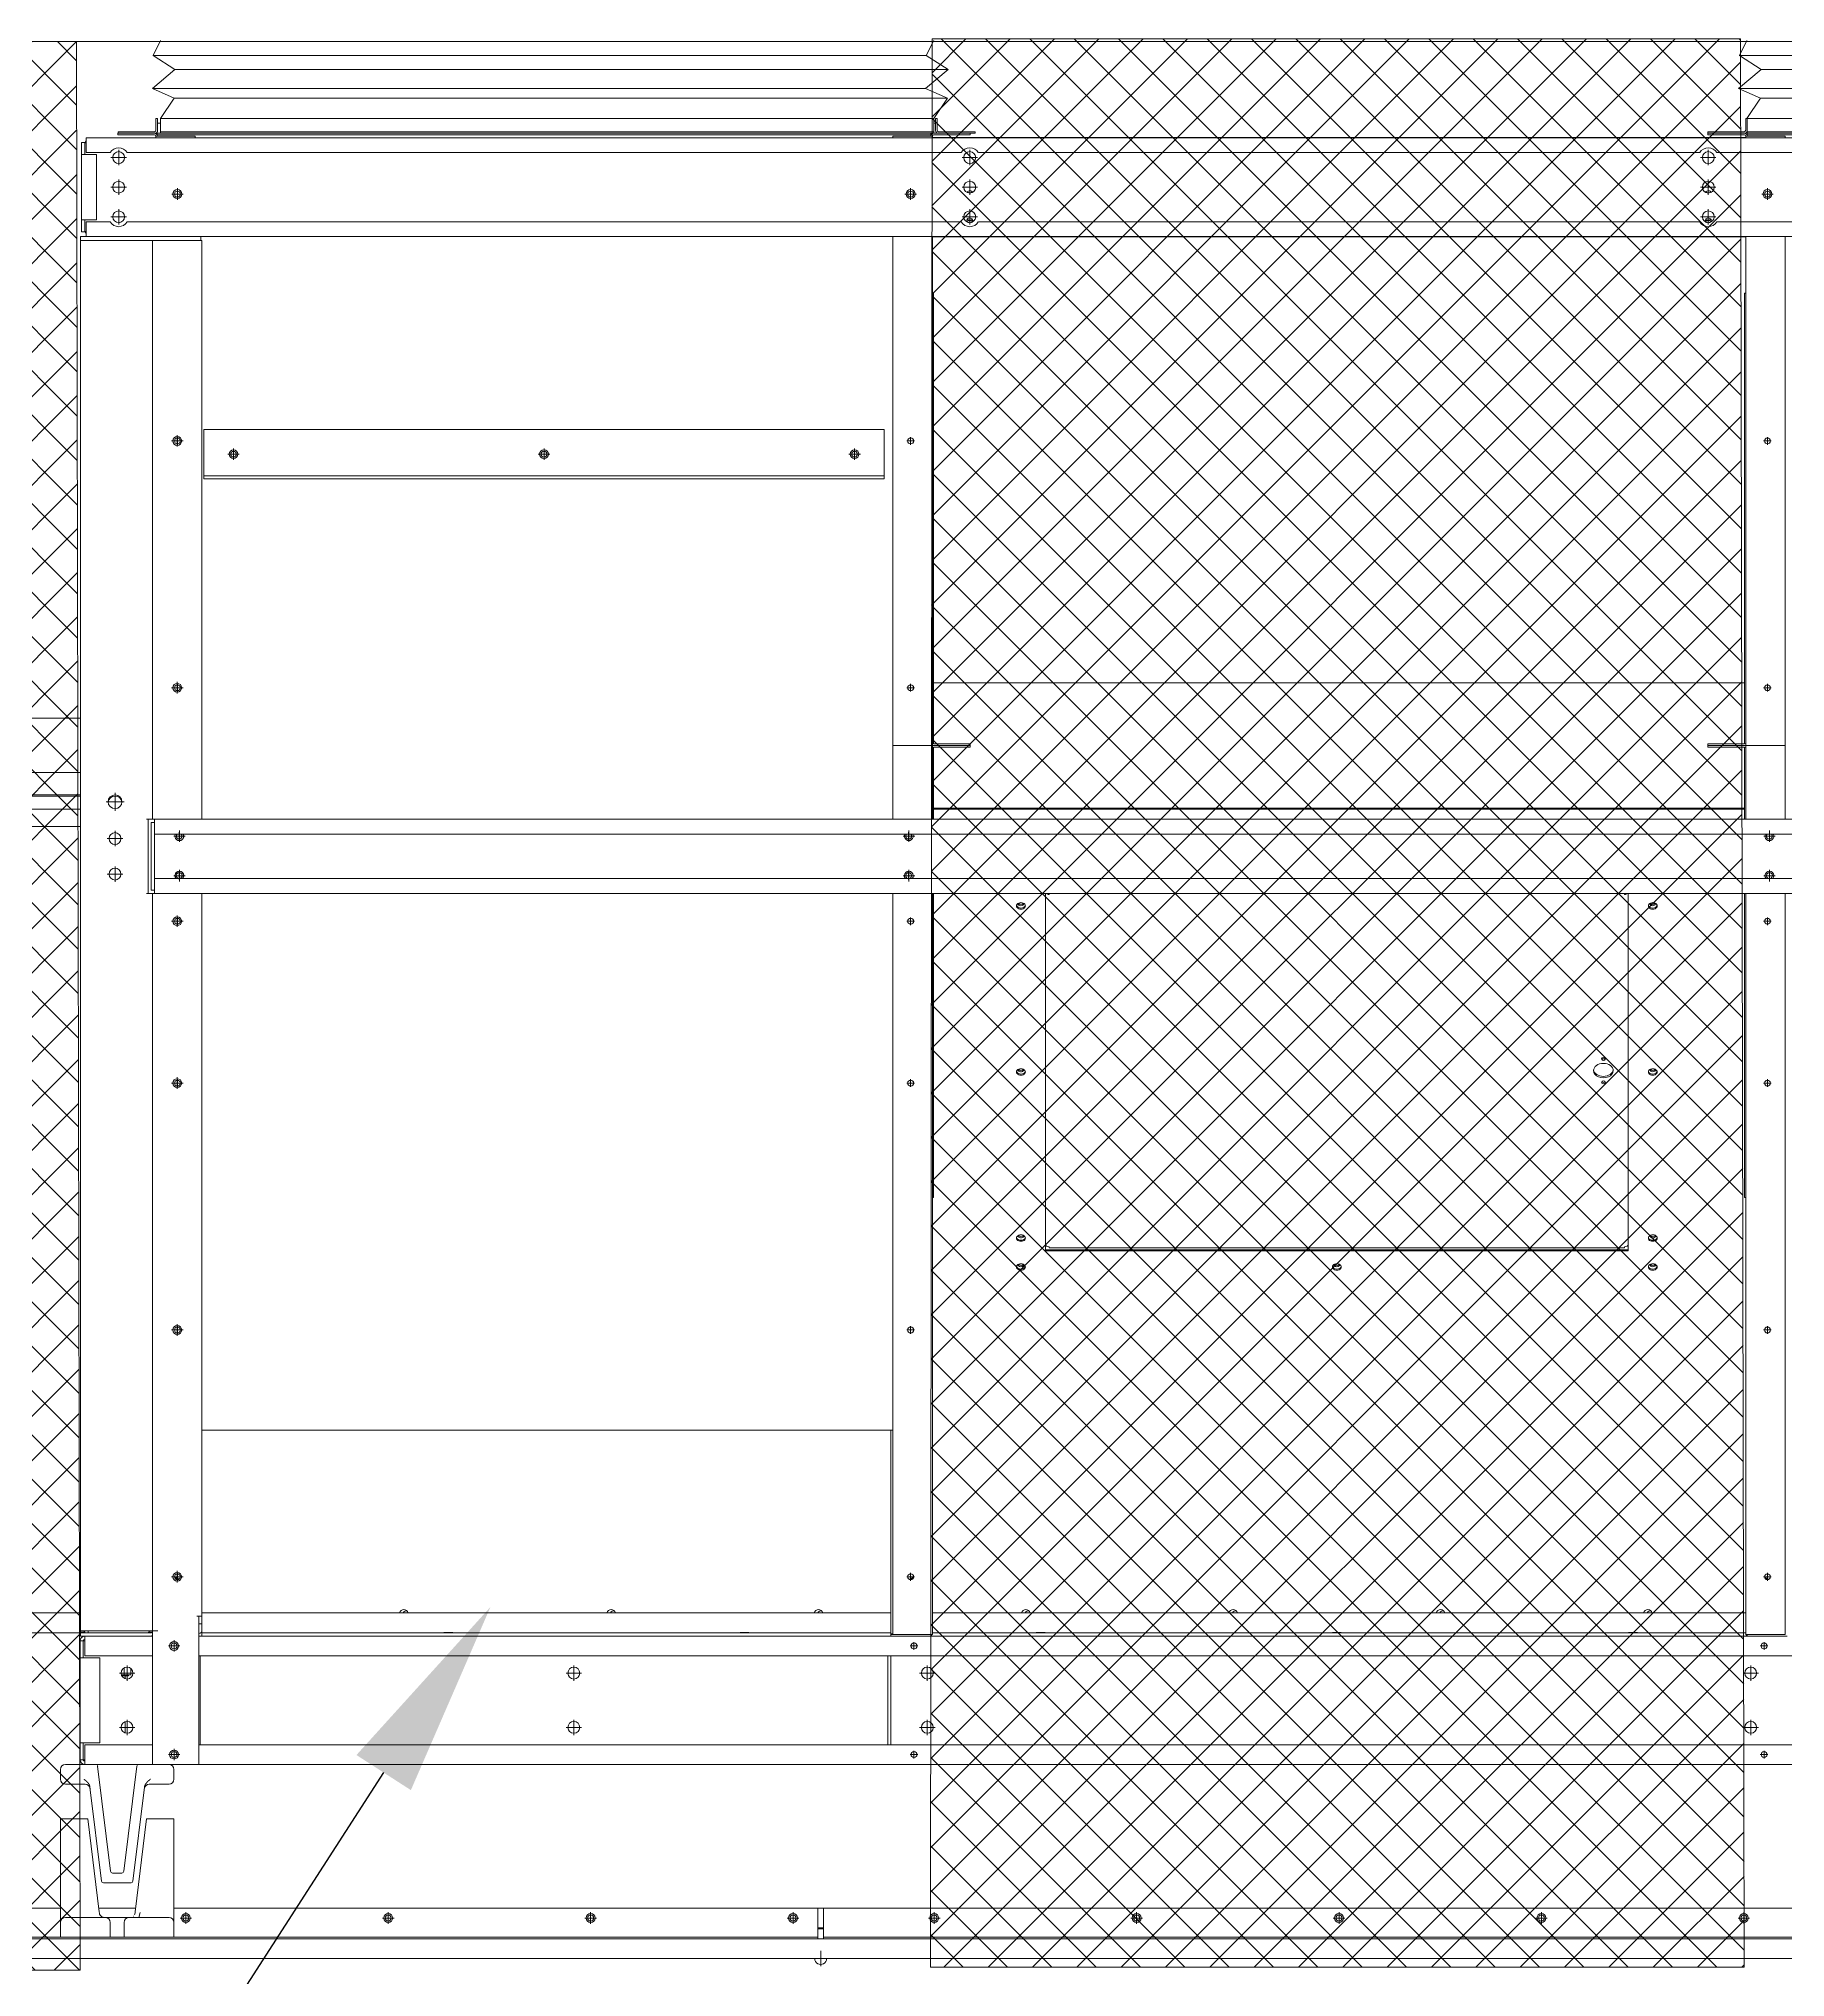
# Model space of a CAD drawing. Header units: millimetres. Extents: x 17797 to 47204, y 13896 to 34691.
# Drawn here: x 37031 to 38800, y 21590 to 23553 of the extents above; entities that cross this region are included whole.
import ezdxf
from ezdxf import colors
from ezdxf.entities.mleader import LeaderData, LeaderLine
from ezdxf.math import Vec2, Vec3

# ---------------------------------------------------------------- set-up
doc = ezdxf.new("R2010")
doc.units = ezdxf.units.MM
doc.layers.add('냉각탑_dim', color=1, linetype='Continuous')
doc.styles.get("Standard").update_dxf_attribs({"font": 'arial.ttf'})
pattern_1 = [(45, (-1211599.89, -466736.474), (-22.4506403, 22.4506403), []), (135, (-1211599.89, -466736.474), (-22.4506403, -22.4506403), [])]

# ---------------------------------------------------------------- blocks, each defined once
blk = doc.blocks.new('3753456')
at = {"color": 0, "lineweight": 5}
for p, q in [((337590.2, 91235.5), (337597.8, 91251)), ((337612.3, 91221.4), (337590.2, 91235.5)), ((337589.4, 91202.2), (337612.3, 91221.4)), ((337611.6, 91192.6), (337589.4, 91202.2)), ((337597.8, 91172), (337611.6, 91192.6))]:
    blk.add_line(p, q, dxfattribs=at)
blk = doc.blocks.new('45735')
at = {"color": 0, "lineweight": 5}
for p, q in [((339300, 91099.7), (338517, 91099.7)), ((338539.1, 91085.6), (339322.1, 91085.6)), ((338516.2, 91066.4), (339299.2, 91066.4)), ((339321.4, 91056.8), (338538.4, 91056.8))]:
    blk.add_line(p, q, dxfattribs=at)
for p in [(926.8, -135.8), (1709.8, -135.8)]:
    blk.add_blockref('3753456', p, dxfattribs=at)
blk = doc.blocks.new('2')
at = {"lineweight": 5}
h = blk.add_hatch(dxfattribs=at)
h.set_pattern_fill('ANSI37', scale=10)
h.set_pattern_definition(pattern_1)
h.paths.add_polyline_path([(37073.3, 21597.1), (37069.5, 23550.3), (36739.4, 23550.3), (36738.1, 21597.1)])
h = blk.add_hatch(dxfattribs=at)
h.set_pattern_fill('ANSI37', scale=10)
h.set_pattern_definition(pattern_1)
h.paths.add_polyline_path([(38758.7, 21600), (38754.9, 23553.2), (37936.1, 23553.2), (37934.7, 21600)])
at = {"color": 7, "lineweight": 20, "ltscale": 0.280701}
for p, q in [((39952.1, 23550.3), (36740.3, 23550.3)), ((37151.7, 23472.5), (37150.1, 23472.5)), ((37150.1, 23460.6), (37150.1, 23472.5)), ((37151.7, 23460.6), (37151.7, 23472.5)), ((37154.8, 23467.6), (37151.7, 23467.6)), ((37937.8, 23472.5), (37154.8, 23472.5)), ((37154.8, 23472.5), (37154.8, 23457.5)), ((37937.8, 23472.5), (37937.8, 23457.5)), ((37939.7, 23467.6), (37937.8, 23467.6)), ((37939.7, 23472.5), (37941.3, 23472.5)), ((37939.7, 23472.5), (37939.7, 23460.6)), ((37941.3, 23472.5), (37941.3, 23460.6)), ((38761.8, 23472.5), (38760.2, 23472.5)), ((38760.2, 23460.6), (38760.2, 23472.5)), ((39544.8, 23472.5), (38761.8, 23472.5)), ((38761.8, 23460.6), (38761.8, 23472.5)), ((37074.8, 23435.9), (37074.8, 23448.2)), ((37078, 23448.2), (37074.8, 23448.2)), ((37078, 23448.2), (37078, 23435.9)), ((37079.5, 23447.7), (37078, 23447.7)), ((37079.5, 23437.9), (37079.5, 23452.9)), ((39617.1, 23452.9), (37079.5, 23452.9)), ((37148.6, 23457.5), (37111.4, 23457.5)), ((37111.4, 23457.5), (37111.4, 23455.9)), ((37148.6, 23455.9), (37111.4, 23455.9)), ((37148.6, 23459.1), (37111.7, 23459.1)), ((37111.7, 23459.1), (37111.7, 23457.5)), ((37149.8, 23454.7), (37149.8, 23454.8)), ((37149.8, 23454.7), (37149.8, 23452.9)), ((37149.8, 23454.7), (37189.8, 23454.7)), ((37151.4, 23454.7), (37151.4, 23457.5)), ((37151.4, 23457.5), (37934.8, 23457.5)), ((37151.4, 23455.9), (37934.8, 23455.9)), ((37152.6, 23457.6), (37191.8, 23457.6)), ((37152.6, 23457.5), (37152.6, 23457.6)), ((37937.8, 23459.1), (37154.8, 23459.1)), ((37937.8, 23457.5), (37154.8, 23457.5)), ((37189.8, 23454.7), (37189.8, 23452.9)), ((37191.8, 23457.5), (37191.8, 23457.6)), ((37933.6, 23457.6), (37894.4, 23457.6)), ((37894.4, 23457.5), (37894.4, 23457.6)), ((37936.4, 23454.7), (37896.4, 23454.7)), ((37896.4, 23452.9), (37896.4, 23454.7)), ((37933.6, 23457.6), (37933.6, 23457.5)), ((37934.8, 23454.7), (37934.8, 23457.5)), ((37934.8, 23454.7), (37936.4, 23454.7)), ((37936.4, 23454.7), (37936.4, 23452.9)), ((38760.2, 23453.1), (37936.4, 23453.1)), ((37937.6, 23457.5), (37974.8, 23457.5)), ((37937.6, 23455.9), (37974.8, 23455.9)), ((37979.7, 23459.1), (37942.8, 23459.1)), ((37979.7, 23457.5), (37942.8, 23457.5)), ((37974.8, 23455.9), (37974.8, 23457.5)), ((37979.7, 23459.1), (37979.7, 23457.5)), ((38721.8, 23455.9), (38721.8, 23459.1)), ((38758.7, 23459.1), (38721.8, 23459.1)), ((38759, 23457.5), (38721.8, 23457.5)), ((38759, 23455.9), (38721.8, 23455.9)), ((38760.2, 23454.7), (38760.2, 23454.8)), ((38763, 23454.7), (38760.2, 23454.7)), ((38760.2, 23454.7), (38760.2, 23452.9)), ((38761.8, 23454.7), (38761.8, 23460.6)), ((39544.8, 23459.1), (38761.8, 23459.1)), ((38761.8, 23457.5), (39545.2, 23457.5)), ((38761.8, 23455.9), (39545.2, 23455.9)), ((38763, 23454.7), (38800.2, 23454.7)), ((38800.2, 23452.9), (38800.2, 23454.7)), ((37074.8, 23435.9), (37074.8, 23369.9)), ((37080, 23435.9), (37074.8, 23435.9)), ((37079.5, 23437.9), (37103.7, 23437.9)), ((37080, 23435.9), (37089.8, 23435.9)), ((37089.8, 23369.9), (37089.8, 23435.9)), ((37104.5, 23432.9), (37120.1, 23432.9)), ((37112.3, 23440.7), (37112.3, 23425.1)), ((37121, 23437.9), (37965.7, 23437.9)), ((37966.5, 23432.9), (37982.1, 23432.9)), ((37974.3, 23440.7), (37974.3, 23425.1)), ((37983, 23437.9), (38713.7, 23437.9)), ((38714.5, 23432.9), (38730.1, 23432.9)), ((38722.3, 23440.7), (38722.3, 23425.1)), ((38731, 23437.9), (39575.7, 23437.9)), ((37104.5, 23402.9), (37120.1, 23402.9)), ((37112.3, 23410.7), (37112.3, 23395.1)), ((37966.5, 23402.9), (37982.1, 23402.9)), ((37974.3, 23410.7), (37974.3, 23395.1)), ((38714.5, 23402.9), (38730.1, 23402.9)), ((38722.3, 23410.7), (38722.3, 23395.1)), ((37166, 23395.9), (37177.7, 23395.9)), ((37171.8, 23401.8), (37171.8, 23390.1)), ((37908.6, 23395.9), (37920.3, 23395.9)), ((37914.4, 23401.8), (37914.4, 23390.1)), ((38776.4, 23395.9), (38788.1, 23395.9)), ((38782.2, 23401.8), (38782.2, 23390.1)), ((37089.8, 23369.9), (37074.8, 23369.9)), ((37074.8, 23357.6), (37074.8, 23369.9)), ((37078, 23369.9), (37078, 23357.6)), ((37079.5, 23367.9), (37079.5, 23352.9)), ((37103.7, 23367.9), (37079.5, 23367.9)), ((37104.5, 23372.9), (37120.1, 23372.9)), ((37112.3, 23380.7), (37112.3, 23365.1)), ((37965.7, 23367.9), (37121, 23367.9)), ((37966.5, 23372.9), (37982.1, 23372.9)), ((37974.3, 23380.7), (37974.3, 23365.1)), ((38713.7, 23367.9), (37983, 23367.9)), ((38714.5, 23372.9), (38730.1, 23372.9)), ((38722.3, 23380.7), (38722.3, 23365.1)), ((39575.7, 23367.9), (38731, 23367.9)), ((37073.6, 23352.9), (37195.4, 23352.9)), ((37073.6, 23352.9), (37073.6, 23348.9)), ((37151.8, 23348.9), (37073.6, 23348.9)), ((37073.6, 23348.9), (37073.6, 21940.7)), ((37073.6, 23348.9), (37195.4, 23348.9)), ((37078, 23357.6), (37074.8, 23357.6)), ((37079.5, 23358.1), (37078, 23358.1)), ((37079.5, 23352.9), (39617.1, 23352.9)), ((37146.6, 22762.7), (37146.6, 23348.9)), ((37196.6, 23348.9), (37191.4, 23348.9)), ((37195.4, 23352.9), (37195.4, 23348.9)), ((37196.6, 23348.9), (37196.6, 22762.7)), ((37896.4, 22762.7), (37896.4, 23352.9)), ((37936.4, 23352.9), (37936.4, 22762.7)), ((38760.2, 23352.6), (37936.4, 23352.6)), ((38760.2, 23352.9), (38760.2, 22837.5)), ((38800.2, 22762.7), (38800.2, 23352.9)), ((37936.4, 23295.5), (37937.6, 23295.5)), ((37937.6, 23295.5), (37937.6, 23293.9)), ((37937.6, 23293.9), (37937.6, 22839.1)), ((38759, 22839.1), (38759, 23295.5)), ((38760.2, 23295.5), (38759, 23295.5)), ((38760.2, 23244.7), (38760.2, 23244.5)), ((37171.6, 23151.8), (37171.6, 23140.1)), ((37171.8, 23149.8), (37171.8, 23142)), ((37887.6, 23157.5), (37198.6, 23157.5)), ((37198.6, 23107.5), (37198.6, 23157.5)), ((37887.6, 23157.5), (37887.6, 23112.7)), ((37914.4, 23149.8), (37914.4, 23142)), ((38782.2, 23149.8), (38782.2, 23142)), ((37165.8, 23145.9), (37177.5, 23145.9)), ((37222.8, 23132.5), (37234.5, 23132.5)), ((37228.6, 23138.4), (37228.6, 23126.7)), ((37537.3, 23132.5), (37549, 23132.5)), ((37543.1, 23138.4), (37543.1, 23126.7)), ((37851.8, 23132.5), (37863.5, 23132.5)), ((37857.6, 23138.4), (37857.6, 23126.7)), ((37910.5, 23145.9), (37918.3, 23145.9)), ((38778.3, 23145.9), (38786.1, 23145.9)), ((37198.6, 23110.7), (37887.6, 23110.7)), ((37198.6, 23107.5), (37887.6, 23107.5)), ((37887.6, 23112.7), (37887.6, 23107.5)), ((37165.8, 22895.9), (37177.5, 22895.9)), ((37171.6, 22901.8), (37171.6, 22890.1)), ((37171.8, 22899.8), (37171.8, 22892)), ((37910.5, 22895.9), (37918.3, 22895.9)), ((37914.4, 22899.8), (37914.4, 22892)), ((38759, 22901), (37937.6, 22901)), ((38778.3, 22895.9), (38786.1, 22895.9)), ((38782.2, 22899.8), (38782.2, 22892)), ((37073.6, 22865), (36998.3, 22865)), ((37896.4, 22837.5), (37933.6, 22837.5)), ((37936.4, 22837.5), (37896.4, 22837.5)), ((37974.8, 22839.1), (37937.6, 22839.1)), ((37974.8, 22837.5), (37937.6, 22837.5)), ((37937.6, 22837.5), (37974.8, 22837.5)), ((37937.6, 22835.9), (37974.8, 22835.9)), ((37937.6, 22835.9), (37937.6, 22762.7)), ((37974.8, 22835.9), (37974.8, 22839.1)), ((38721.8, 22839.1), (38759, 22839.1)), ((38721.8, 22835.9), (38721.8, 22839.1)), ((38721.8, 22837.5), (38759, 22837.5)), ((38759, 22837.5), (38721.8, 22837.5)), ((38759, 22835.9), (38721.8, 22835.9)), ((38759, 22762.7), (38759, 22835.9)), ((38760.2, 22837.3), (38760.2, 22837.8)), ((38800.2, 22837.5), (38760.2, 22837.5)), ((38760.2, 22762.7), (38760.2, 22837.5)), ((38763, 22837.5), (38800.2, 22837.5)), ((37073.6, 22810), (36998.3, 22810)), ((37073.6, 22802.7), (37073.6, 22687.7)), ((36760.3, 22787.4), (37073.6, 22787.4)), ((36760.3, 22786), (37073.6, 22786)), ((37099.5, 22780.5), (37117.7, 22780.5)), ((37108.6, 22789.6), (37108.6, 22771.4)), ((38759, 22774), (37937.6, 22774)), ((37073.6, 22772.8), (36760.3, 22772.8)), ((37073.6, 22755.3), (36763.2, 22755.3)), ((37148.5, 22762.7), (37140.6, 22762.7)), ((37142.1, 22762.7), (37142.1, 22687.7)), ((37145.3, 22759.5), (37145.3, 22690.9)), ((37145.3, 22759.5), (37148.5, 22759.5)), ((37148.5, 22762.7), (39548.1, 22762.7)), ((37148.5, 22747.7), (37148.5, 22762.7)), ((37148.5, 22759.5), (37148.5, 22690.9)), ((38759, 22772.8), (37937.6, 22772.8)), ((37100.8, 22743.2), (37116.4, 22743.2)), ((37108.6, 22751), (37108.6, 22735.4)), ((39548.1, 22747.7), (37148.5, 22747.7)), ((37168, 22745.6), (37179.7, 22745.6)), ((37173.6, 22749.5), (37173.6, 22741.7)), ((37173.8, 22751.5), (37173.8, 22739.8)), ((37906.8, 22745.6), (37918.5, 22745.6)), ((37912.4, 22749.5), (37912.4, 22741.7)), ((37912.6, 22751.5), (37912.6, 22739.8)), ((38778.4, 22745.6), (38790.1, 22745.6)), ((38784.2, 22751.5), (38784.2, 22739.8)), ((37108.6, 22715), (37108.6, 22699.4)), ((37100.8, 22707.2), (37116.4, 22707.2)), ((37148.5, 22702.7), (39548.1, 22702.7)), ((37148.5, 22702.7), (37148.5, 22692.9)), ((37168, 22705.6), (37179.7, 22705.6)), ((37173.6, 22709.5), (37173.6, 22701.7)), ((37173.8, 22711.5), (37173.8, 22699.8)), ((37906.8, 22705.6), (37918.5, 22705.6)), ((37912.4, 22709.5), (37912.4, 22701.7)), ((37912.6, 22711.5), (37912.6, 22699.8)), ((38778.4, 22705.6), (38790.1, 22705.6)), ((38784.2, 22711.5), (38784.2, 22699.8)), ((37148.5, 22687.7), (37140.6, 22687.7)), ((37148.5, 22690.9), (37145.3, 22690.9)), ((37146.6, 21940.7), (37146.6, 22687.7)), ((37148.5, 22687.7), (37148.5, 22692.9)), ((39548.1, 22687.7), (37148.5, 22687.7)), ((37196.6, 22687.7), (37196.6, 21955.5)), ((37896.4, 21937.1), (37896.4, 22687.7)), ((37936.4, 22687.7), (37936.4, 21938.3)), ((37937.6, 22687.7), (37937.6, 22379.5)), ((38051.1, 22687.7), (38051.1, 22325.8)), ((38054.6, 22687.7), (38054.6, 22686.6)), ((38637.6, 22687.7), (38637.6, 22686.6)), ((38641.1, 22687.7), (38641.1, 22332.1)), ((38641.1, 22325.8), (38641.1, 22687.7)), ((38759, 22584.7), (38759, 22687.7)), ((38760.2, 22687.7), (38760.2, 21938.3)), ((38760.2, 22584.7), (38760.2, 22687.7)), ((38800.2, 21937.1), (38800.2, 22687.7)), ((37165.8, 22659.5), (37177.5, 22659.5)), ((37167.9, 22659.5), (37175.7, 22659.5)), ((37171.6, 22665.4), (37171.6, 22653.7)), ((37171.8, 22663.4), (37171.8, 22655.6)), ((37910.5, 22659.5), (37918.3, 22659.5)), ((37914.4, 22663.4), (37914.4, 22655.6)), ((38778.3, 22659.5), (38786.1, 22659.5)), ((38782.2, 22663.4), (38782.2, 22655.6)), ((38759, 22379.5), (38759, 22584.7)), ((37171.6, 22501.4), (37171.6, 22489.7)), ((37171.8, 22499.4), (37171.8, 22491.6)), ((37914.4, 22499.4), (37914.4, 22491.6)), ((38782.2, 22499.4), (38782.2, 22491.6)), ((37165.8, 22495.5), (37177.5, 22495.5)), ((37167.9, 22495.5), (37175.7, 22495.5)), ((37910.5, 22495.5), (37918.3, 22495.5)), ((38778.3, 22495.5), (38786.1, 22495.5)), ((38760.2, 22430.4), (38760.2, 22430.6)), ((37936.4, 22379.5), (37937.6, 22379.5)), ((38760.2, 22379.5), (38759, 22379.5)), ((38051.1, 22326.8), (38641.1, 22326.8)), ((38051.1, 22325.8), (38641.1, 22325.8)), ((38054.6, 22328.6), (38054.6, 22329.7)), ((38637.6, 22328.6), (38054.6, 22328.6)), ((38637.6, 22328.6), (38637.6, 22329.7)), ((37165.8, 22245.5), (37177.5, 22245.5)), ((37167.9, 22245.5), (37175.7, 22245.5)), ((37171.6, 22251.4), (37171.6, 22239.7)), ((37171.8, 22249.4), (37171.8, 22241.6)), ((37910.5, 22245.5), (37918.3, 22245.5)), ((37914.4, 22249.4), (37914.4, 22241.6)), ((38778.3, 22245.5), (38786.1, 22245.5)), ((38782.2, 22249.4), (38782.2, 22241.6)), ((37196.6, 22144), (37896.4, 22144)), ((37894.4, 22144), (37894.4, 21937.7)), ((37165.8, 21995.5), (37177.5, 21995.5)), ((37167.9, 21995.5), (37175.7, 21995.5)), ((37171.6, 22001.4), (37171.6, 21989.7)), ((37171.8, 21999.4), (37171.8, 21991.6)), ((37910.5, 21995.5), (37918.3, 21995.5)), ((37914.4, 21999.4), (37914.4, 21991.6)), ((38778.3, 21995.5), (38786.1, 21995.5)), ((38782.2, 21999.4), (38782.2, 21991.6)), ((36763.2, 21959), (37073.6, 21959)), ((37193.4, 21955.5), (37191.4, 21955.5)), ((37196.6, 21955.5), (37193.4, 21955.5)), ((37193.4, 21955.5), (37193.4, 21805.5)), ((37196.6, 21959), (37894.4, 21959)), ((37196.6, 21955.5), (37196.6, 21947.9)), ((37936.4, 21959), (38760.2, 21959)), ((36743.2, 21938.9), (37073.6, 21938.9)), ((37073.3, 21913.5), (37073.3, 21930.8)), ((37073.3, 21930.8), (37078, 21930.8)), ((37073.6, 21940.7), (37144.6, 21940.7)), ((37073.6, 21940.7), (37073.6, 21939.5)), ((37073.6, 21939.5), (37077.7, 21939.5)), ((37073.6, 21939.5), (37073.6, 21938.7)), ((37073.6, 21938.7), (37073.6, 21935.5)), ((37073.6, 21938.7), (37144.6, 21938.7)), ((37073.6, 21935.5), (37144.6, 21935.5)), ((37076.5, 21930.8), (37076.5, 21913.5)), ((37146.6, 21935.5), (37078, 21935.5)), ((37078, 21915.5), (37078, 21935.5)), ((37081.5, 21940.7), (37081.5, 21938.7)), ((37143, 21939.5), (37146.2, 21939.5)), ((37146.6, 21940.7), (37144.6, 21940.7)), ((37146.6, 21940.7), (37151.8, 21940.7)), ((37146.6, 21805.5), (37146.6, 21940.7)), ((37168.4, 21931.4), (37168.4, 21919.7)), ((37193.4, 21947.9), (37196.6, 21947.9)), ((37894.4, 21935.5), (37193.4, 21935.5)), ((37196.2, 21939.5), (37196.6, 21939.5)), ((37196.6, 21940.5), (37196.6, 21947.9)), ((37196.6, 21939.5), (37196.6, 21935.5)), ((37196.6, 21938.9), (37894.4, 21938.9)), ((37896.4, 21937.7), (37894.4, 21937.7)), ((37894.4, 21937.7), (37894.4, 21937.1)), ((37896.4, 21937.1), (37894.4, 21937.1)), ((37894.4, 21935.5), (37894.4, 21937.1)), ((37933.6, 21935.5), (37894.4, 21935.5)), ((37896.4, 21937.1), (37933.6, 21937.1)), ((37917.8, 21929.4), (37917.8, 21921.6)), ((37936.4, 21937.1), (37933.6, 21937.1)), ((38763, 21935.5), (37933.6, 21935.5)), ((37936.4, 21938.9), (38760.2, 21938.9)), ((37936.4, 21938.3), (37936.4, 21937.1)), ((38760.2, 21938.3), (38760.2, 21937.1)), ((38760.2, 21937.1), (38763, 21937.1)), ((38800.2, 21937.1), (38763, 21937.1)), ((38763, 21935.5), (38802.2, 21935.5)), ((38778.8, 21929.4), (38778.8, 21921.6)), ((37073.3, 21913.5), (37073.3, 21827.5)), ((37078, 21913.5), (37073.3, 21913.5)), ((37146.6, 21915.5), (37078, 21915.5)), ((37078, 21913.5), (37093.3, 21913.5)), ((37093.3, 21913.5), (37093.3, 21827.5)), ((37162.6, 21925.5), (37174.3, 21925.5)), ((39618.6, 21915.5), (37193.4, 21915.5)), ((37195, 21915.5), (37195, 21825.5)), ((37891.2, 21915.5), (37891.2, 21825.5)), ((37894.4, 21915.5), (37894.4, 21825.5)), ((37913.9, 21925.5), (37921.7, 21925.5)), ((38774.9, 21925.5), (38782.7, 21925.5)), ((37113, 21898), (37128.6, 21898)), ((37124.7, 21896.1), (37115.1, 21896.1)), ((37115.5, 21895.3), (37122.1, 21895.3)), ((37117.8, 21896.1), (37117.8, 21903.2)), ((37118.8, 21894.7), (37118.8, 21892.4)), ((37120.8, 21905.8), (37120.8, 21890.2)), ((37122.1, 21895.3), (37122.1, 21896.1)), ((37124.7, 21896.1), (37124.7, 21902.6)), ((37565.5, 21898), (37581.1, 21898)), ((37573.3, 21905.8), (37573.3, 21890.2)), ((37923.5, 21898), (37939.1, 21898)), ((37931.3, 21905.8), (37931.3, 21890.2)), ((38757.5, 21898), (38773.1, 21898)), ((38765.3, 21905.8), (38765.3, 21890.2)), ((37113, 21843), (37128.6, 21843)), ((37118.8, 21848.7), (37118.8, 21837.4)), ((37120.8, 21850.8), (37120.8, 21835.2)), ((37565.5, 21843), (37581.1, 21843)), ((37573.3, 21850.8), (37573.3, 21835.2)), ((37923.5, 21843), (37939.1, 21843)), ((37931.3, 21850.8), (37931.3, 21835.2)), ((38757.5, 21843), (38773.1, 21843)), ((38765.3, 21850.8), (38765.3, 21835.2)), ((37073.3, 21810.2), (37073.3, 21827.5)), ((37093.3, 21827.5), (37073.3, 21827.5)), ((37076.5, 21827.5), (37076.5, 21810.2)), ((37078, 21825.5), (37146.6, 21825.5)), ((37078, 21825.5), (37078, 21805.5)), ((37162.6, 21815.5), (37174.3, 21815.5)), ((37168.4, 21821.4), (37168.4, 21809.7)), ((37193.4, 21825.5), (39618.6, 21825.5)), ((37913.9, 21815.5), (37921.7, 21815.5)), ((37917.8, 21819.4), (37917.8, 21811.6)), ((38774.9, 21815.5), (38782.7, 21815.5)), ((38778.8, 21819.4), (38778.8, 21811.6)), ((37053.3, 21800.5), (37053.3, 21790.5)), ((37058.3, 21805.5), (37063.3, 21805.5)), ((37063.3, 21805.5), (37078, 21805.5)), ((37078, 21810.2), (37073.3, 21810.2)), ((37078, 21805.5), (37193.4, 21805.5)), ((37104.1, 21697.3), (37091, 21803.8)), ((37130.6, 21803.8), (37117.5, 21697.3)), ((37168.3, 21800.5), (37168.3, 21790.5)), ((37193.4, 21805.5), (39618.6, 21805.5)), ((37058.3, 21785.5), (37063.3, 21785.5)), ((37063.3, 21785.5), (37078.4, 21785.5)), ((37094.9, 21687.3), (37083.2, 21782.5)), ((37126.8, 21687.3), (37138.5, 21782.5)), ((37158.3, 21785.5), (37143.3, 21785.5)), ((37158.3, 21785.5), (37163.3, 21785.5)), ((37053.3, 21630.5), (37053.3, 21750.5)), ((37053.3, 21750.5), (37058.3, 21750.5)), ((37058.3, 21750.5), (37076, 21750.5)), ((37081.1, 21750.5), (37076, 21750.5)), ((37092.6, 21656.1), (37081.1, 21750.5)), ((37129, 21656.1), (37140.6, 21750.5)), ((37140.6, 21750.5), (37145.6, 21750.5)), ((37168.3, 21750.5), (37145.6, 21750.5)), ((37168.3, 21750.5), (37168.3, 21655.5)), ((37106.1, 21695.5), (37115.6, 21695.5)), ((37096.9, 21685.5), (37124.8, 21685.5)), ((36745.3, 21659.9), (37053.3, 21659.9)), ((37092.2, 21659.9), (37129.5, 21659.9)), ((37092.6, 21656.1), (37092.8, 21654.9)), ((37129, 21656.1), (37128.9, 21654.9)), ((37134, 21655.5), (37132.8, 21650.5)), ((37168.3, 21659.9), (37820.3, 21659.9)), ((37168.3, 21645.5), (37168.3, 21655.5)), ((37180.3, 21655.8), (37180.3, 21644.1)), ((37385.3, 21655.8), (37385.3, 21644.1)), ((37590.3, 21655.8), (37590.3, 21644.1)), ((37795.3, 21655.8), (37795.3, 21644.1)), ((37826.3, 21659.9), (37820.3, 21659.9)), ((37820.3, 21659.9), (37820.3, 21628.9)), ((37826.3, 21659.9), (38870.3, 21659.9)), ((37826.3, 21659.9), (37826.3, 21628.9)), ((37938.3, 21655.8), (37938.3, 21644.1)), ((38143.3, 21655.8), (38143.3, 21644.1)), ((38348.3, 21655.8), (38348.3, 21644.1)), ((38553.3, 21655.8), (38553.3, 21644.1)), ((38758.3, 21655.8), (38758.3, 21644.1)), ((37058.3, 21650.5), (37063.3, 21650.5)), ((37063.3, 21650.5), (37098.8, 21650.5)), ((37098.8, 21650.5), (37122.8, 21650.5)), ((37103.8, 21630.5), (37103.8, 21645.5)), ((37117.8, 21630.5), (37117.8, 21645.5)), ((37163.3, 21650.5), (37122.8, 21650.5)), ((37123.9, 21650.5), (37123.9, 21650.5)), ((37127.2, 21651.7), (37127.1, 21651.7)), ((37168.3, 21630.5), (37168.3, 21645.5)), ((37174.5, 21649.9), (37186.2, 21649.9)), ((37379.5, 21649.9), (37391.2, 21649.9)), ((37584.5, 21649.9), (37596.2, 21649.9)), ((37789.5, 21649.9), (37801.2, 21649.9)), ((37820.3, 21639.9), (37826.3, 21639.9)), ((37826.3, 21638.9), (37820.3, 21638.9)), ((37932.5, 21649.9), (37944.2, 21649.9)), ((38137.5, 21649.9), (38149.2, 21649.9)), ((38342.5, 21649.9), (38354.2, 21649.9)), ((38547.5, 21649.9), (38559.2, 21649.9)), ((38752.5, 21649.9), (38764.2, 21649.9)), ((36703.5, 21628.9), (39993.1, 21628.9)), ((37820.3, 21630.5), (36745.3, 21630.5)), ((37823.3, 21616.7), (37823.3, 21601.1)), ((37826.3, 21630.5), (38870.3, 21630.5)), ((39918.6, 21608.9), (36778, 21608.9)), ((37815.5, 21608.9), (37831.1, 21608.9))]:
    blk.add_line(p, q, dxfattribs=at)
at = {"color": 0, "lineweight": 20}
for points in [[(36739.4, 23550.3), (37069.5, 23550.3), (37073.3, 21597.1), (36738.1, 21597.1)], [(37936.1, 23553.2), (38754.9, 23553.2), (38758.7, 21600), (37934.7, 21600)]]:
    blk.add_lwpolyline(points, close=True, dxfattribs=at)
at = {"color": 7, "lineweight": 20, "ltscale": 0.280701}
for centre, radius in [((37112.3, 23432.9), 6), ((37974.3, 23432.9), 6), ((38722.3, 23432.9), 6), ((37112.3, 23402.9), 6), ((37974.3, 23402.9), 6), ((38722.3, 23402.9), 6), ((37171.8, 23395.9), 4.5), ((37171.8, 23395.9), 3), ((37914.4, 23395.9), 4.5), ((37914.4, 23395.9), 3), ((38782.2, 23395.9), 4.5), ((38782.2, 23395.9), 3), ((37112.3, 23372.9), 6), ((37974.3, 23372.9), 6), ((38722.3, 23372.9), 6), ((37171.6, 23145.9), 4.5), ((37171.8, 23145.9), 3), ((37914.4, 23145.9), 3), ((38782.2, 23145.9), 3), ((37228.6, 23132.5), 4.5), ((37228.6, 23132.5), 3), ((37543.1, 23132.5), 4.5), ((37543.1, 23132.5), 3), ((37857.6, 23132.5), 4.5), ((37857.6, 23132.5), 3), ((37171.6, 22895.9), 4.5), ((37171.8, 22895.9), 3), ((37914.4, 22895.9), 3), ((38782.2, 22895.9), 3), ((37108.6, 22780.5), 7), ((37108.6, 22743.2), 6), ((37108.6, 22707.2), 6), ((37171.6, 22659.5), 4.5), ((37171.8, 22659.5), 3), ((37914.4, 22659.5), 3), ((38782.2, 22659.5), 3), ((37171.6, 22495.5), 4.5), ((37171.8, 22495.5), 3), ((37914.4, 22495.5), 3), ((38782.2, 22495.5), 3), ((37171.6, 22245.5), 4.5), ((37171.8, 22245.5), 3), ((37914.4, 22245.5), 3), ((38782.2, 22245.5), 3), ((37171.6, 21995.5), 4.5), ((37171.8, 21995.5), 3), ((37914.4, 21995.5), 3), ((38782.2, 21995.5), 3), ((37168.4, 21925.5), 4.5), ((37168.4, 21925.5), 3), ((37917.8, 21925.5), 3), ((38778.8, 21925.5), 3), ((37120.8, 21898), 6), ((37573.3, 21898), 6), ((37931.3, 21898), 6), ((38765.3, 21898), 6), ((37120.8, 21843), 6), ((37573.3, 21843), 6), ((37931.3, 21843), 6), ((38765.3, 21843), 6), ((37168.4, 21815.5), 4.5), ((37168.4, 21815.5), 3), ((37917.8, 21815.5), 3), ((38778.8, 21815.5), 3), ((37180.3, 21649.9), 4.5), ((37180.3, 21649.9), 3), ((37385.3, 21649.9), 4.5), ((37385.3, 21649.9), 3), ((37590.3, 21649.9), 4.5), ((37590.3, 21649.9), 3), ((37795.3, 21649.9), 4.5), ((37795.3, 21649.9), 3), ((37938.3, 21649.9), 4.5), ((37938.3, 21649.9), 3), ((38143.3, 21649.9), 4.5), ((38143.3, 21649.9), 3), ((38348.3, 21649.9), 4.5), ((38348.3, 21649.9), 3), ((38553.3, 21649.9), 4.5), ((38553.3, 21649.9), 3), ((38758.3, 21649.9), 4.5), ((38758.3, 21649.9), 3)]:
    blk.add_circle(centre, radius, dxfattribs=at)
for centre, radius, start, end in [((37083.8, 23447.7), 5.2, 145.784, 180), ((37112.3, 23432.9), 10, 29.9997, 150.0003), ((37148.6, 23460.6), 1.5, 270, 0), ((37148.6, 23460.6), 3.1, 270, 0), ((37148.6, 23454.7), 2.8, 0, 90), ((37148.6, 23454.7), 1.2, 0, 90), ((37153.4, 23453.6), 3.97, 119.2775, 131.4376), ((37937.6, 23454.7), 2.8, 90, 180), ((37932.9, 23453.6), 3.97, 48.5625, 60.7225), ((37937.6, 23454.7), 1.2, 90, 180), ((37942.8, 23460.6), 3.1, 180, 270), ((37942.8, 23460.6), 1.5, 180, 270), ((37974.3, 23432.9), 10, 29.9997, 150.0003), ((38722.3, 23432.9), 10, 29.9997, 150.0003), ((38758.7, 23460.6), 1.5, 270, 0), ((38758.7, 23460.6), 3.1, 270, 0), ((38759, 23454.7), 2.8, 0, 90), ((38759, 23454.7), 1.2, 0, 90), ((38763.8, 23453.6), 3.97, 119.2775, 131.4376), ((37112.3, 23372.9), 10, 210.0003, 329.9997), ((37974.3, 23372.9), 10, 210.0003, 329.9997), ((38722.3, 23372.9), 10, 210.0003, 329.9997), ((37083.8, 23358.1), 5.2, 180, 214.216), ((37083.8, 23358.1), 5.2, 269.7865, 270), ((37144.6, 23358.1), 5.2, 270, 270.2146), ((37942, 23358.1), 5.2, 269.7849, 270), ((38754.6, 23358.1), 5.2, 270, 270.2151), ((37937.6, 22840.3), 1.2, 180, 270), ((37937.6, 22840.3), 2.8, 244.624, 270), ((37937.6, 22834.7), 2.8, 90, 115.376), ((37937.6, 22834.7), 1.2, 90, 180), ((38759, 22840.3), 1.2, 270, 0), ((38759, 22840.3), 2.8, 270, 295.3779), ((38759, 22834.7), 2.8, 64.6221, 90), ((38759, 22834.7), 1.2, 0, 90), ((37108.6, 22779.2), 7, 5.328, 174.672), ((37173.8, 22745.6), 4.5, 152.1815, 27.8185), ((37173.6, 22745.6), 3, 135.5708, 44.4292), ((37173.6, 22745.6), 4.5, 271.259, 27.8193), ((37912.6, 22745.6), 4.5, 152.1815, 27.8185), ((37912.4, 22745.6), 3, 135.5722, 44.4278), ((38784.2, 22745.6), 4.5, 152.1815, 27.8185), ((38784.2, 22745.6), 3, 135.5722, 44.4278), ((37173.8, 22705.6), 4.5, 319.8764, 220.1235), ((37173.8, 22705.6), 4.5, 91.259, 151.3521), ((37173.6, 22705.6), 3, 284.8411, 255.1589), ((37173.6, 22705.6), 4.5, 319.8773, 88.7123), ((37912.6, 22705.6), 4.5, 319.8764, 220.1235), ((37912.4, 22705.6), 3, 284.8374, 255.1626), ((38784.2, 22705.6), 4.5, 319.8764, 220.1235), ((38784.2, 22705.6), 3, 284.8374, 255.1626), ((37403.3, 21957.9), 3, 62.3709, 159.7606), ((37613.3, 21957.9), 3, 62.3709, 159.7606), ((37823.3, 21957.9), 3, 62.3709, 159.7606), ((38033.3, 21957.9), 3, 62.3709, 159.7606), ((38243.3, 21957.9), 3, 62.3709, 159.7606), ((38453.3, 21957.9), 3, 62.3709, 159.7606), ((38663.3, 21957.9), 3, 62.3709, 159.7606), ((37078, 21930.8), 4.7, 90, 180), ((37078, 21930.8), 1.5, 90, 180), ((37081.5, 21942.2), 4.7, 198.6045, 228.1211), ((37081.5, 21942.2), 1.5, 268.4632, 270), ((37139.1, 21942.2), 1.5, 270, 271.5187), ((37139.1, 21942.2), 4.7, 311.8787, 341.3953), ((37144.6, 21940.7), 2, 270, 0), ((37144.6, 21940.7), 5.2, 270, 292.6199), ((37933.6, 21938.3), 2.8, 270, 334.6231), ((38763, 21938.3), 2.8, 205.3769, 270), ((37119.4, 21894.7), 0.6, 90, 180), ((37058.3, 21800.5), 5, 90, 180), ((37078, 21810.2), 4.7, 180, 270), ((37078, 21810.2), 1.5, 180, 270), ((37089.1, 21803.5), 2, 7, 90), ((37132.6, 21803.5), 2, 90, 173), ((37163.3, 21800.5), 5, 0, 90), ((37163.6, 21810.2), 4.7, 270, 270.2913), ((37898.5, 21810.2), 4.7, 269.7193, 270), ((37964.1, 21810.2), 4.7, 270, 270.2807), ((38732.5, 21810.2), 4.7, 269.7193, 270), ((38798.1, 21810.2), 4.7, 270, 270.2807), ((37058.3, 21790.5), 5, 180, 270), ((37078.4, 21780.5), 5, 7, 90), ((37143.3, 21780.5), 5, 90, 173), ((37163.3, 21790.5), 5, 270, 0), ((37106.1, 21697.5), 2, 187, 270), ((37115.6, 21697.5), 2, 270, 353), ((37096.9, 21687.5), 2, 187, 270), ((37124.8, 21687.5), 2, 270, 353), ((37097.8, 21655.5), 5, 187.0004, 198.7562), ((37097.7, 21655.5), 4.97, 189.5501, 207.8016), ((37123.9, 21655.5), 4.97, 332.1921, 350.4624), ((37058.3, 21645.5), 5, 90, 180), ((37097.8, 21655.6), 5.08, 198.4501, 207.4918), ((37097.8, 21655.5), 5, 207.7495, 269.8075), ((37098.8, 21645.5), 5, 360, 90), ((37122.8, 21645.5), 5, 90, 180), ((37123.9, 21655.7), 5.19, 270.3847, 273.9534), ((37163.3, 21645.5), 5, 0, 90), ((37823.3, 21608.9), 6, 180, 0.0005)]:
    blk.add_arc(centre, radius, start, end, dxfattribs=at)
at = {"color": 7, "lineweight": 20, "ltscale": 0.280701, "extrusion": (0, 0, -1)}
for centre, major_axis, ratio, start_param, end_param in [((37974.3, 23396.9), (-3, 0), 0.799325, 0.317912, 0.5), ((37974.3, 23400.8), (-4.5, 0), 0.799325, 4.062751, 5.362027), ((37974.3, 23398.8), (-3, 0), 0.799325, 5.681015, 5.870646), ((37974.3, 23396.9), (-3, 0), 0.799325, 0.5, 2.823881), ((37974.3, 23398.8), (-3, 0), 0.799325, 3.554132, 3.745782), ((38722.3, 23396.9), (-3, 0), 0.799325, 0.317912, 0.5), ((38722.3, 23400.8), (-4.5, 0), 0.799325, 4.062751, 5.362027), ((38722.3, 23398.8), (-3, 0), 0.799325, 5.681015, 5.870646), ((38722.3, 23396.9), (-3, 0), 0.799325, 0.5, 2.823881), ((38722.3, 23398.8), (-3, 0), 0.799325, 3.554132, 3.745782), ((37974.3, 23369.3), (-3, 0), 0.799325, 0.000029, 0.5), ((37974.3, 23369.3), (-3, 0), 0.799325, 4.804788, 6.283214), ((37974.3, 23373.2), (-4.5, 0), 0.799325, 4.062751, 5.362027), ((37974.3, 23371.2), (-3, 0), 0.799325, 3.554132, 5.870646), ((37974.3, 23369.3), (-3, 0), 0.799325, 0.5, 3.141622), ((37974.3, 23369.3), (-3, 0), 0.799325, 3.141622, 4.619963), ((38722.3, 23369.3), (-3, 0), 0.799325, 0.000029, 0.5), ((38722.3, 23369.3), (-3, 0), 0.799325, 4.804788, 6.283214), ((38722.3, 23373.2), (-4.5, 0), 0.799325, 4.062751, 5.362027), ((38722.3, 23371.2), (-3, 0), 0.799325, 3.554132, 5.870646), ((38722.3, 23369.3), (-3, 0), 0.799325, 0.5, 3.141622), ((38722.3, 23369.3), (-3, 0), 0.799325, 3.141622, 4.619963), ((38026.1, 22675), (4.5, 0), 0.731354, 3.141564, 4.212389), ((38026.1, 22676.1), (4.5, 0), 0.731354, 0.166549, 2.975043), ((38026.1, 22677.4), (3, 0), 0.731354, 0.000984, 3.141564), ((38026.1, 22678.8), (3, 0), 0.731354, 0.536691, 2.604902), ((38026.1, 22675), (4.5, 0), 0.731354, 4.212389, 6.283156), ((38054.6, 22689), (-3.5, 0), 0.681998, 4.712389, 5.703278), ((38637.6, 22689), (3.5, 0), 0.681998, 0.579907, 1.570796), ((38666.1, 22675), (4.5, 0), 0.731354, 3.141564, 4.212389), ((38666.1, 22676.1), (4.5, 0), 0.731354, 0.166549, 2.975043), ((38666.1, 22677.4), (3, 0), 0.731354, 2.641593, 3.141564), ((38666.1, 22677.4), (3, 0), 0.731354, 0.000984, 2.641593), ((38666.1, 22678.8), (3, 0), 0.731354, 0.536691, 2.604902), ((38666.1, 22675), (4.5, 0), 0.731354, 4.212389, 6.283156), ((38026.1, 22675), (4.5, 0), 0.731354, 6.283156, 9.424749), ((38666.1, 22675), (4.5, 0), 0.731354, 6.283156, 9.424749), ((38616.1, 22520), (2, 0), 0.731354, 3.141593, 6.283185), ((38616.1, 22520), (2, 0), 0.731354, 0, 3.141593), ((38616.1, 22521.4), (2, 0), 0.731354, 0.485056, 2.656537), ((38026.1, 22506.8), (4.5, 0), 0.731354, 3.141564, 4.212389), ((38026.1, 22507.9), (4.5, 0), 0.731354, 0.166549, 2.975043), ((38026.1, 22506.8), (4.5, 0), 0.731354, 6.283156, 9.424749), ((38026.1, 22509.2), (3, 0), 0.731354, 2.641593, 3.141564), ((38026.1, 22509.2), (3, 0), 0.731354, 0.000984, 2.641593), ((38026.1, 22510.6), (3, 0), 0.731354, 0.536691, 2.604902), ((38026.1, 22506.8), (4.5, 0), 0.731354, 4.212389, 6.283156), ((38616.1, 22508.2), (10, 0), 0.731354, 3.141593, 6.283185), ((38616.1, 22509.6), (10, 0), 0.731354, 0.093387, 3.048205), ((38616.1, 22508.2), (10, 0), 0.731354, 0, 3.141593), ((38666.1, 22506.8), (4.5, 0), 0.731354, 3.141564, 4.212389), ((38666.1, 22507.9), (4.5, 0), 0.731354, 0.166549, 2.975043), ((38666.1, 22506.8), (4.5, 0), 0.731354, 6.283156, 9.424749), ((38666.1, 22509.2), (3, 0), 0.731354, 0.000984, 3.141564), ((38666.1, 22510.6), (3, 0), 0.731354, 0.536691, 2.604902), ((38666.1, 22506.8), (4.5, 0), 0.731354, 4.212389, 6.283156), ((38616.1, 22496.3), (2, 0), 0.731354, 3.141593, 6.283185), ((38616.1, 22496.3), (2, 0), 0.731354, 0, 3.141593), ((38616.1, 22497.7), (2, 0), 0.731354, 0.485056, 2.656537), ((38026.1, 22338.6), (4.5, 0), 0.731354, 4.212389, 6.283156), ((38666.1, 22338.6), (4.5, 0), 0.731354, 4.212389, 6.283156), ((38026.1, 22338.6), (4.5, 0), 0.731354, 3.141564, 4.212389), ((38026.1, 22339.6), (4.5, 0), 0.731354, 0.166549, 2.975043), ((38026.1, 22338.6), (4.5, 0), 0.731354, 6.283156, 9.424749), ((38026.1, 22341), (3, 0), 0.731354, 2.641593, 3.141564), ((38026.1, 22341), (3, 0), 0.731354, 0.000984, 2.641593), ((38026.1, 22342.4), (3, 0), 0.731354, 0.536691, 2.604902), ((38054.6, 22332.1), (-3.5, 0), 0.681998, 4.712389, 6.283185), ((38637.6, 22332.1), (3.5, 0), 0.681998, 6.283185, 7.853982), ((38666.1, 22338.6), (4.5, 0), 0.731354, 3.141564, 4.212389), ((38666.1, 22339.6), (4.5, 0), 0.731354, 0.166549, 2.975043), ((38666.1, 22338.6), (4.5, 0), 0.731354, 6.283156, 9.424749), ((38666.1, 22341), (3, 0), 0.731354, 0.000984, 3.141564), ((38666.1, 22342.4), (3, 0), 0.731354, 0.536691, 2.604902), ((38026.1, 22309.3), (4.5, 0), 0.731354, 3.141564, 4.212389), ((38026.1, 22310.4), (4.5, 0), 0.731354, 0.166549, 2.975043), ((38026.1, 22309.3), (4.5, 0), 0.731354, 6.283156, 9.424749), ((38026.1, 22311.8), (3, 0), 0.731354, 1.070796, 3.141564), ((38026.1, 22313.1), (3, 0), 0.731354, 1.070796, 2.604902), ((38026.1, 22309.3), (4.5, 0), 0.731354, 4.212389, 6.283156), ((38026.1, 22313.1), (3, 0), 0.731354, 0.536691, 1.070796), ((38026.1, 22311.8), (3, 0), 0.731354, 0.000984, 1.070796), ((38346.1, 22309.3), (4.5, 0), 0.731354, 3.141564, 4.212389), ((38346.1, 22310.4), (4.5, 0), 0.731354, 0.166549, 2.975043), ((38346.1, 22309.3), (4.5, 0), 0.731354, 6.283156, 9.424749), ((38346.1, 22311.8), (3, 0), 0.731354, 1.070796, 3.141564), ((38346.1, 22313.1), (3, 0), 0.731354, 1.070796, 2.604902), ((38346.1, 22309.3), (4.5, 0), 0.731354, 4.212389, 6.283156), ((38346.1, 22313.1), (3, 0), 0.731354, 0.536691, 1.070796), ((38346.1, 22311.8), (3, 0), 0.731354, 0.000984, 1.070796), ((38666.1, 22309.3), (4.5, 0), 0.731354, 3.141564, 4.212389), ((38666.1, 22310.4), (4.5, 0), 0.731354, 0.166549, 2.975043), ((38666.1, 22309.3), (4.5, 0), 0.731354, 6.283156, 9.424749), ((38666.1, 22311.8), (3, 0), 0.731354, 0.000984, 3.141564), ((38666.1, 22313.1), (3, 0), 0.731354, 0.536691, 2.604902), ((38666.1, 22309.3), (4.5, 0), 0.731354, 4.212389, 6.283156), ((37169.8, 21992.7), (3, 0), 0.866065, 4.381898, 6.273583), ((37169.8, 21991.9), (3, 0), 0.866065, 4.451688, 5.97838), ((37169.8, 21989.7), (4.5, 0), 0.866025, 4.649887, 5.39524), ((37916.4, 21991.9), (-3, 0), 0.866065, 0.304945, 1.070796), ((37916.4, 21991.1), (-3, 0), 0.866065, 0.609745, 1.070796), ((37916.4, 21991.9), (-3, 0), 0.866065, 1.070796, 1.831667), ((37916.4, 21991.1), (-3, 0), 0.866065, 1.070796, 1.685794), ((38780.2, 21991.9), (3, 0), 0.866065, 4.451742, 5.212389), ((38780.2, 21991.1), (3, 0), 0.866065, 4.597722, 5.212389), ((38780.2, 21991.9), (3, 0), 0.866065, 5.212389, 5.978398), ((38780.2, 21991.1), (3, 0), 0.866065, 5.212389, 5.673196), ((37401.1, 21957.9), (-4.5, 0), 1, 0.228118, 2.913474), ((37611.1, 21957.9), (-4.5, 0), 1, 0.228118, 2.913474), ((37821.1, 21957.9), (-4.5, 0), 1, 0.228118, 2.913474), ((38031.1, 21957.9), (-4.5, 0), 1, 0.228118, 2.913474), ((38241.1, 21957.9), (-4.5, 0), 1, 0.228118, 2.913474), ((38451.1, 21957.9), (-4.5, 0), 1, 0.228118, 2.913474), ((38661.1, 21957.9), (-4.5, 0), 1, 0.228118, 2.913474), ((37191.4, 21940.5), (-5.2, 0), 0.5, 3.141593, 4.317598), ((37446.1, 21939), (4.5, 0), 0.000436, 3.141622, 6.283214), ((37446.1, 21939), (4.5, 0), 0.000436, 2.070796, 3.141622), ((37446.1, 21939), (4.5, 0), 0.000436, 0.000029, 2.070796), ((37746.1, 21939), (4.5, 0), 0.000436, 3.141622, 6.283214), ((37746.1, 21939), (4.5, 0), 0.000436, 2.070796, 3.141622), ((37746.1, 21939), (4.5, 0), 0.000436, 0.000029, 2.070796), ((38046.1, 21939), (4.5, 0), 0.000436, 3.141622, 6.283214), ((38046.1, 21939), (4.5, 0), 0.000436, 2.070796, 3.141622), ((38046.1, 21939), (4.5, 0), 0.000436, 0.000029, 2.070796), ((38346.1, 21939), (4.5, 0), 0.000436, 3.141622, 6.283214), ((38346.1, 21939), (4.5, 0), 0.000436, 2.070796, 3.141622), ((38346.1, 21939), (4.5, 0), 0.000436, 0.000029, 2.070796), ((38646.1, 21939), (4.5, 0), 0.000436, 3.141622, 6.283214), ((38646.1, 21939), (4.5, 0), 0.000436, 2.070796, 3.141622), ((38646.1, 21939), (4.5, 0), 0.000436, 0.000029, 2.070796), ((38763, 21938.3), (-2.8, 0), 0.499932, 6.273315, 6.283185), ((37818.7, 21638.1), (2.5, 0), 0.458953, 5.406887, 5.486485), ((37818.7, 21639.1), (2.5, 0), 0.458953, 5.539208, 5.783185), ((37818.7, 21639.1), (2.5, 0), 0.458953, 5.783185, 6.283156), ((37818.7, 21639.1), (2.5, 0), 0.458953, 6.283156, 6.499007)]:
    blk.add_ellipse(centre, major_axis=major_axis, ratio=ratio, start_param=start_param, end_param=end_param, dxfattribs=at)
at = {"color": 7, "lineweight": 20, "ltscale": 0.280701}
for points, knots in [([(37083.2, 21782.5), (37083.2, 21782.8), (37083.1, 21783.2), (37083, 21783.5), (37082.8, 21784.2), (37082.5, 21784.8), (37082.4, 21785.1), (37082, 21785.8), (37081.6, 21786.4), (37081.3, 21786.7), (37080.8, 21787.3), (37080.2, 21787.9), (37079.9, 21788.2), (37079.3, 21788.8), (37078.6, 21789.4), (37078.3, 21789.6), (37077.8, 21790), (37077.4, 21790.3), (37077.3, 21790.4), (37077.3, 21790.5), (37077.2, 21790.5)], [0, 0, 0, 0, 0, 0, 2.255203, 2.255203, 2.255203, 4.814439, 4.814439, 4.814439, 7.821689, 7.821689, 7.821689, 11.45238, 11.45238, 11.45238, 15.709201, 15.709201, 15.709201, 16.735664, 16.735664, 16.735664, 16.735664, 16.735664, 16.735664]), ([(37138.5, 21782.5), (37138.5, 21782.8), (37138.6, 21783.2), (37138.6, 21783.5), (37138.9, 21784.2), (37139.1, 21784.8), (37139.3, 21785.1), (37139.7, 21785.8), (37140.1, 21786.4), (37140.4, 21786.7), (37140.9, 21787.3), (37141.4, 21787.9), (37141.7, 21788.2), (37142.4, 21788.8), (37143, 21789.4), (37143.4, 21789.6), (37143.8, 21790), (37144.3, 21790.3), (37144.3, 21790.4), (37144.4, 21790.5), (37144.5, 21790.5)], [0, 0, 0, 0, 0, 0, 2.255207, 2.255207, 2.255207, 4.814432, 4.814432, 4.814432, 7.821683, 7.821683, 7.821683, 11.452376, 11.452376, 11.452376, 15.709177, 15.709177, 15.709177, 16.735649, 16.735649, 16.735649, 16.735649, 16.735649, 16.735649])]:
    blk.add_open_spline(points, degree=5, knots=knots, dxfattribs=at)
at = {"color": 0, "lineweight": 20}
for p in [(-301369.8, -67563.6), (-299763.2, -67563.6)]:
    blk.add_blockref('45735', p, dxfattribs=at)

msp = doc.modelspace()

# ---------------------------------------------------------------- block references
msp.add_blockref('2', (0, 0))

# ---------------------------------------------------------------- leaders
at = {"layer": '냉각탑_dim', "lineweight": -3}
ml = msp.add_multileader_mtext('Standard', dxfattribs=at)
ml.set_content('')
ml.set_leader_properties(color=256)
ml.build(insert=Vec2(0, 0))
ml.multileader.update_dxf_attribs({"text_right_attachment_type": 6, "dogleg_length": 5, "arrow_head_size": 199.5, "scale": 30})
ctx = ml.context
ctx.base_point, ctx.scale, ctx.char_height, ctx.arrow_head_size, ctx.landing_gap_size, ctx.plane_origin = Vec3(36114, 20142.2), 30, 7.18, 199.5, 3.59, Vec3(37618.9, 20467.9)
ctx.right_attachment, ctx.text_align_type = 6, 2
notes = []
notes.append((ctx, [(0, (1, 1, 0), (36313.5, 20142.2), (-1, 0), 199.5, [(0, [(37488.8, 21964.9)], 0, [])])]))
ctx.mtext, ml.multileader.dxf.content_type = None, 0
for ctx, leaders in notes:
    for number, flags, end, landing, length, lines in leaders:
        leader = LeaderData()
        leader.index, (leader.has_last_leader_line, leader.has_dogleg_vector, leader.attachment_direction) = number, flags
        leader.last_leader_point, leader.dogleg_vector, leader.dogleg_length = Vec3(end), Vec3(landing), length
        for number, points, colour, breaks in lines:
            line = LeaderLine()
            line.index, line.vertices, line.color, line.breaks = number, Vec3.list(points), colors.encode_raw_color(colour), breaks
            leader.lines.append(line)
        ctx.leaders.append(leader)

doc.saveas('drawing.dxf')
